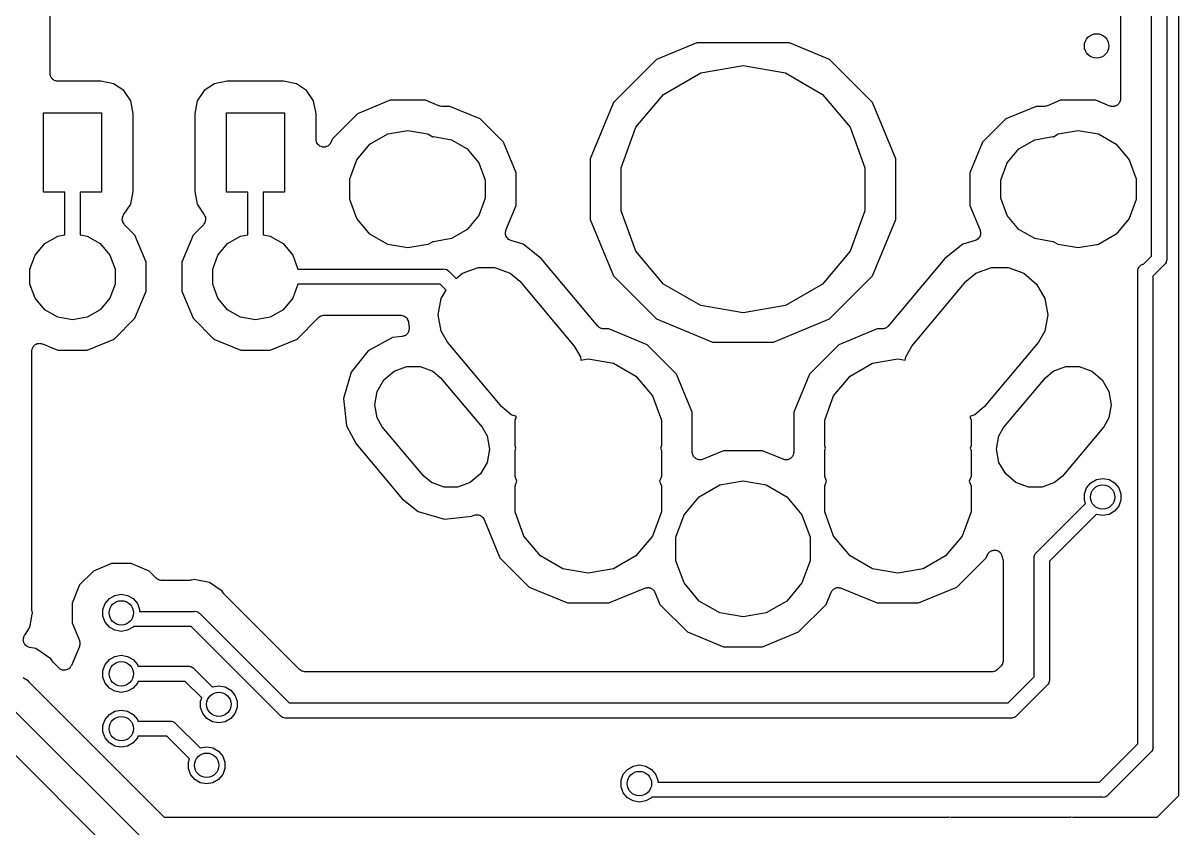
# Model space of a CAD drawing. Extents: x 61 to 194, y -153 to -61.
# Drawn here: x 153.19 to 172.15, y -104.23 to -91.03 of the extents above; entities that cross this region are included whole.
import ezdxf

# ---------------------------------------------------------------- set-up
doc = ezdxf.new("R2010")
doc.units = 0
doc.header["$MEASUREMENT"] = 0
doc.layers.add('BLACK', color=7, linetype='CONTINUOUS')

msp = doc.modelspace()

# ---------------------------------------------------------------- linework, layer by layer
at = {"layer": 'BLACK', "linetype": 'CONTINUOUS'}
for p, q in [((172.15, -100.956), (172.15, -86.55)), ((171.7, -94.8482), (171.7, -89.2768)), ((171.95, -89.2304), (171.95, -94.8945)), ((171.192, -90.3101), (171.192, -92.2684)), ((153.633, -91.8526), (153.633, -90.8974)), ((164.24, -91.35), (163.579, -91.6238)), ((165.76, -91.35), (164.24, -91.35)), ((166.421, -91.6238), (165.76, -91.35)), ((163.579, -91.6238), (162.874, -92.3293)), ((164.305, -91.8416), (165, -91.7191)), ((165, -91.7191), (165.695, -91.8416)), ((167.126, -92.3293), (166.421, -91.6238)), ((153.635, -91.8635), (153.633, -91.8526)), ((153.635, -91.8746), (153.635, -91.8635)), ((153.639, -91.8851), (153.635, -91.8746)), ((153.641, -91.896), (153.639, -91.8851)), ((153.646, -91.9056), (153.641, -91.896)), ((153.65, -91.9161), (153.646, -91.9056)), ((153.657, -91.9246), (153.65, -91.9161)), ((153.663, -91.9342), (153.657, -91.9246)), ((153.671, -91.9413), (153.663, -91.9342)), ((153.678, -91.9498), (153.671, -91.9413)), ((153.688, -91.9554), (153.678, -91.9498)), ((153.696, -91.9625), (153.688, -91.9554)), ((163.695, -92.1943), (164.305, -91.8416)), ((165.695, -91.8416), (166.305, -92.1943)), ((153.707, -91.9663), (153.696, -91.9625)), ((153.717, -91.9719), (153.707, -91.9663)), ((153.728, -91.9738), (153.717, -91.9719)), ((153.738, -91.9776), (153.728, -91.9738)), ((153.749, -91.9776), (153.738, -91.9776)), ((153.76, -91.9796), (153.749, -91.9776)), ((154.462, -91.9796), (153.76, -91.9796)), ((154.673, -92.0215), (154.462, -91.9796)), ((154.841, -92.1338), (154.673, -92.0215)), ((154.954, -92.3018), (154.841, -92.1338)), ((156.159, -92.1338), (156.046, -92.3018)), ((156.327, -92.0215), (156.159, -92.1338)), ((156.538, -91.9796), (156.327, -92.0215)), ((157.462, -91.9796), (156.538, -91.9796)), ((157.673, -92.0215), (157.462, -91.9796)), ((157.841, -92.1338), (157.673, -92.0215)), ((157.954, -92.3018), (157.841, -92.1338)), ((154.995, -92.5125), (154.954, -92.3018)), ((156.046, -92.3018), (156.005, -92.5125)), ((157.995, -92.5125), (157.954, -92.3018)), ((159.21, -92.292), (158.674, -92.514)), ((159.79, -92.292), (159.21, -92.292)), ((160.008, -92.3823), (159.79, -92.292)), ((162.874, -92.3293), (162.492, -93.2511)), ((163.241, -92.7346), (163.695, -92.1943)), ((166.305, -92.1943), (166.759, -92.7346)), ((167.508, -93.2511), (167.126, -92.3293)), ((170.21, -92.292), (169.992, -92.3823)), ((170.79, -92.292), (170.21, -92.292)), ((171.016, -92.3858), (170.79, -92.292)), ((171.172, -92.3367), (171.166, -92.3428)), ((171.177, -92.3239), (171.172, -92.3367)), ((171.184, -92.3119), (171.177, -92.3239)), ((171.186, -92.3036), (171.184, -92.3119)), ((171.189, -92.2959), (171.186, -92.3036)), ((171.19, -92.2821), (171.189, -92.2959)), ((171.192, -92.2684), (171.19, -92.2821)), ((153.525, -93.8), (153.525, -92.5)), ((153.525, -92.5), (154.475, -92.5)), ((154.475, -92.5), (154.475, -93.8)), ((154.995, -93.7875), (154.995, -92.5125)), ((156.005, -92.5125), (156.005, -93.7875)), ((156.525, -93.8), (156.525, -92.5)), ((156.525, -92.5), (157.475, -92.5)), ((157.475, -92.5), (157.475, -93.8)), ((157.995, -92.9339), (157.995, -92.5125)), ((158.674, -92.514), (158.264, -92.9241)), ((160.011, -92.3829), (160.008, -92.3823)), ((160.013, -92.3843), (160.011, -92.3829)), ((160.032, -92.3877), (160.013, -92.3843)), ((160.051, -92.3919), (160.032, -92.3877)), ((160.054, -92.3915), (160.051, -92.3919)), ((160.057, -92.392), (160.054, -92.3915)), ((160.19, -92.392), (160.057, -92.392)), ((160.689, -92.5987), (160.19, -92.392)), ((169.81, -92.392), (169.311, -92.5987)), ((169.943, -92.392), (169.81, -92.392)), ((169.946, -92.3915), (169.943, -92.392)), ((169.949, -92.3919), (169.946, -92.3915)), ((169.968, -92.3877), (169.949, -92.3919)), ((169.987, -92.3843), (169.968, -92.3877)), ((169.989, -92.3829), (169.987, -92.3843)), ((169.992, -92.3823), (169.989, -92.3829)), ((171.03, -92.3888), (171.016, -92.3858)), ((171.043, -92.3935), (171.03, -92.3888)), ((171.051, -92.3935), (171.043, -92.3935)), ((171.059, -92.3953), (171.051, -92.3935)), ((171.073, -92.3935), (171.059, -92.3953)), ((171.087, -92.3935), (171.073, -92.3935)), ((171.095, -92.3907), (171.087, -92.3935)), ((171.103, -92.3896), (171.095, -92.3907)), ((171.115, -92.3832), (171.103, -92.3896)), ((171.128, -92.3784), (171.115, -92.3832)), ((171.135, -92.3731), (171.128, -92.3784)), ((171.142, -92.3692), (171.135, -92.3731)), ((171.152, -92.359), (171.142, -92.3692)), ((171.162, -92.3501), (171.152, -92.359)), ((171.166, -92.3428), (171.162, -92.3501)), ((161.071, -92.9808), (160.689, -92.5987)), ((169.311, -92.5987), (168.929, -92.9808)), ((158.88, -93.011), (159.17, -92.8435)), ((159.17, -92.8435), (159.5, -92.7853)), ((159.5, -92.7853), (159.83, -92.8435)), ((159.83, -92.8435), (159.909, -92.8889)), ((159.909, -92.8889), (159.92, -92.8869)), ((159.92, -92.8869), (160.215, -92.9389)), ((163, -93.3973), (163.241, -92.7346)), ((166.759, -92.7346), (167, -93.3973)), ((169.785, -92.9389), (170.08, -92.8869)), ((170.08, -92.8869), (170.091, -92.8889)), ((170.091, -92.8889), (170.17, -92.8435)), ((170.17, -92.8435), (170.5, -92.7853)), ((170.5, -92.7853), (170.83, -92.8435)), ((170.83, -92.8435), (171.12, -93.011)), ((157.999, -92.953), (157.995, -92.9339)), ((158.001, -92.9721), (157.999, -92.953)), ((158.003, -92.9746), (158.001, -92.9721)), ((158.003, -92.9774), (158.003, -92.9746)), ((158.013, -92.9941), (158.003, -92.9774)), ((158.022, -93.0112), (158.013, -92.9941)), ((158.024, -93.0131), (158.022, -93.0112)), ((158.025, -93.0156), (158.024, -93.0131)), ((158.04, -93.028), (158.025, -93.0156)), ((158.054, -93.041), (158.04, -93.028)), ((158.057, -93.0421), (158.054, -93.041)), ((158.059, -93.0439), (158.057, -93.0421)), ((158.077, -93.0505), (158.059, -93.0439)), ((158.095, -93.0579), (158.077, -93.0505)), ((158.098, -93.058), (158.095, -93.0579)), ((158.1, -93.059), (158.098, -93.058)), ((158.12, -93.059), (158.1, -93.059)), ((158.139, -93.0598), (158.12, -93.059)), ((158.142, -93.059), (158.139, -93.0598)), ((158.144, -93.059), (158.142, -93.059)), ((158.163, -93.0524), (158.144, -93.059)), ((158.181, -93.0466), (158.163, -93.0524)), ((158.183, -93.0449), (158.181, -93.0466)), ((158.186, -93.0439), (158.183, -93.0449)), ((158.201, -93.0315), (158.186, -93.0439)), ((158.216, -93.0197), (158.201, -93.0315)), ((158.218, -93.0174), (158.216, -93.0197)), ((158.22, -93.0156), (158.218, -93.0174)), ((158.229, -92.9988), (158.22, -93.0156)), ((158.24, -92.9825), (158.229, -92.9988)), ((158.264, -92.9241), (158.24, -92.9825)), ((158.665, -93.2677), (158.88, -93.011)), ((160.215, -92.9389), (160.475, -93.0888)), ((160.475, -93.0888), (160.667, -93.3184)), ((161.278, -93.4799), (161.071, -92.9808)), ((168.929, -92.9808), (168.722, -93.4799)), ((169.333, -93.3184), (169.525, -93.0888)), ((169.525, -93.0888), (169.785, -92.9389)), ((171.12, -93.011), (171.335, -93.2677)), ((158.55, -93.5825), (158.665, -93.2677)), ((162.492, -93.2511), (162.492, -94.2489)), ((167.508, -94.2489), (167.508, -93.2511)), ((171.335, -93.2677), (171.45, -93.5825)), ((160.667, -93.3184), (160.77, -93.6001)), ((163, -94.1027), (163, -93.3973)), ((167, -93.3973), (167, -94.1027)), ((169.23, -93.6001), (169.333, -93.3184)), ((158.55, -93.9175), (158.55, -93.5825)), ((160.77, -93.6001), (160.77, -93.8999)), ((161.278, -94.0201), (161.278, -93.4799)), ((168.722, -93.4799), (168.722, -94.0201)), ((169.23, -93.8999), (169.23, -93.6001)), ((171.45, -93.5825), (171.45, -93.9175)), ((153.875, -93.8), (153.525, -93.8)), ((153.875, -94.4978), (153.875, -93.8)), ((154.475, -93.8), (154.125, -93.8)), ((154.125, -93.8), (154.125, -94.4978)), ((154.954, -93.9982), (154.995, -93.7875)), ((156.005, -93.7875), (156.046, -93.9982)), ((156.875, -93.8), (156.525, -93.8)), ((156.875, -94.4978), (156.875, -93.8)), ((157.475, -93.8), (157.125, -93.8)), ((157.125, -93.8), (157.125, -94.4978)), ((154.838, -94.1718), (154.954, -93.9982)), ((156.046, -93.9982), (156.162, -94.1718)), ((158.665, -94.2323), (158.55, -93.9175)), ((160.77, -93.8999), (160.667, -94.1816)), ((161.111, -94.4223), (161.278, -94.0201)), ((168.722, -94.0201), (168.889, -94.4223)), ((169.333, -94.1816), (169.23, -93.8999)), ((171.45, -93.9175), (171.335, -94.2323)), ((154.817, -94.2534), (154.818, -94.2328)), ((154.818, -94.2328), (154.82, -94.2121)), ((154.82, -94.2094), (154.829, -94.1907)), ((154.82, -94.2108), (154.82, -94.2094)), ((154.82, -94.2121), (154.82, -94.2108)), ((154.829, -94.1907), (154.838, -94.1718)), ((156.162, -94.1718), (156.171, -94.1907)), ((156.171, -94.1907), (156.18, -94.2094)), ((156.18, -94.2094), (156.18, -94.2108)), ((156.18, -94.2108), (156.18, -94.2121)), ((156.18, -94.2121), (156.182, -94.2328)), ((156.182, -94.2328), (156.183, -94.2534)), ((158.88, -94.489), (158.665, -94.2323)), ((160.667, -94.1816), (160.475, -94.4112)), ((163.241, -94.7654), (163, -94.1027)), ((167, -94.1027), (166.759, -94.7654)), ((169.525, -94.4112), (169.333, -94.1816)), ((171.335, -94.2323), (171.12, -94.489)), ((154.817, -94.2547), (154.817, -94.2534)), ((154.817, -94.2561), (154.817, -94.2547)), ((154.823, -94.276), (154.817, -94.2561)), ((154.828, -94.296), (154.823, -94.276)), ((154.829, -94.2971), (154.828, -94.296)), ((154.829, -94.2985), (154.829, -94.2971)), ((154.841, -94.3152), (154.829, -94.2985)), ((154.853, -94.3321), (154.841, -94.3152)), ((155.023, -94.5016), (154.853, -94.3321)), ((156.147, -94.3321), (155.977, -94.5016)), ((156.158, -94.3152), (156.147, -94.3321)), ((156.171, -94.2985), (156.158, -94.3152)), ((156.172, -94.296), (156.171, -94.2971)), ((156.171, -94.2971), (156.171, -94.2985)), ((156.177, -94.276), (156.172, -94.296)), ((156.183, -94.2561), (156.177, -94.276)), ((156.183, -94.2534), (156.183, -94.2547)), ((156.183, -94.2547), (156.183, -94.2561)), ((160.475, -94.4112), (160.215, -94.5611)), ((161.108, -94.4399), (161.111, -94.4223)), ((162.492, -94.2489), (162.874, -95.1707)), ((167.126, -95.1707), (167.508, -94.2489)), ((168.889, -94.4223), (168.892, -94.4399)), ((169.785, -94.5611), (169.525, -94.4112)), ((153.544, -94.6417), (153.757, -94.5185)), ((153.757, -94.5185), (153.875, -94.4978)), ((154.125, -94.4978), (154.243, -94.5185)), ((154.243, -94.5185), (154.456, -94.6417)), ((155.207, -94.945), (155.023, -94.5016)), ((155.977, -94.5016), (155.793, -94.945)), ((156.544, -94.6417), (156.757, -94.5185)), ((156.757, -94.5185), (156.875, -94.4978)), ((157.125, -94.4978), (157.243, -94.5185)), ((157.243, -94.5185), (157.456, -94.6417)), ((159.17, -94.6565), (158.88, -94.489)), ((159.909, -94.6111), (159.83, -94.6565)), ((159.92, -94.6131), (159.909, -94.6111)), ((160.215, -94.5611), (159.92, -94.6131)), ((161.102, -94.4571), (161.108, -94.4399)), ((161.103, -94.4613), (161.102, -94.4571)), ((161.102, -94.4654), (161.103, -94.4613)), ((161.104, -94.4832), (161.102, -94.4654)), ((161.105, -94.5011), (161.104, -94.4832)), ((161.107, -94.505), (161.105, -94.5011)), ((161.108, -94.5091), (161.107, -94.505)), ((161.116, -94.525), (161.108, -94.5091)), ((161.123, -94.5415), (161.116, -94.525)), ((161.126, -94.5445), (161.123, -94.5415)), ((161.128, -94.5482), (161.126, -94.5445)), ((161.141, -94.5604), (161.128, -94.5482)), ((161.154, -94.5734), (161.141, -94.5604)), ((161.157, -94.5752), (161.154, -94.5734)), ((161.16, -94.578), (161.157, -94.5752)), ((161.177, -94.5849), (161.16, -94.578)), ((161.193, -94.5929), (161.177, -94.5849)), ((161.392, -94.6509), (161.193, -94.5929)), ((168.807, -94.5929), (168.608, -94.6509)), ((168.823, -94.5849), (168.807, -94.5929)), ((168.84, -94.578), (168.823, -94.5849)), ((168.843, -94.5752), (168.84, -94.578)), ((168.846, -94.5734), (168.843, -94.5752)), ((168.859, -94.5604), (168.846, -94.5734)), ((168.872, -94.5482), (168.859, -94.5604)), ((168.874, -94.5445), (168.872, -94.5482)), ((168.877, -94.5415), (168.874, -94.5445)), ((168.884, -94.525), (168.877, -94.5415)), ((168.892, -94.5091), (168.884, -94.525)), ((168.892, -94.4399), (168.898, -94.4571)), ((168.893, -94.505), (168.892, -94.5091)), ((168.895, -94.5011), (168.893, -94.505)), ((168.896, -94.4832), (168.895, -94.5011)), ((168.898, -94.4654), (168.896, -94.4832)), ((168.898, -94.4571), (168.897, -94.4613)), ((168.897, -94.4613), (168.898, -94.4654)), ((170.08, -94.6131), (169.785, -94.5611)), ((170.091, -94.6111), (170.08, -94.6131)), ((170.17, -94.6565), (170.091, -94.6111)), ((171.12, -94.489), (170.83, -94.6565)), ((153.386, -94.8304), (153.544, -94.6417)), ((154.456, -94.6417), (154.614, -94.8304)), ((156.386, -94.8304), (156.544, -94.6417)), ((157.456, -94.6417), (157.614, -94.8304)), ((159.5, -94.7147), (159.17, -94.6565)), ((159.83, -94.6565), (159.5, -94.7147)), ((161.69, -94.8897), (161.392, -94.6509)), ((163.695, -95.3057), (163.241, -94.7654)), ((166.759, -94.7654), (166.305, -95.3057)), ((168.608, -94.6509), (168.31, -94.8897)), ((170.5, -94.7147), (170.17, -94.6565)), ((170.83, -94.6565), (170.5, -94.7147)), ((153.302, -95.0618), (153.386, -94.8304)), ((154.614, -94.8304), (154.698, -95.0618)), ((155.207, -95.425), (155.207, -94.945)), ((155.793, -94.945), (155.793, -95.425)), ((156.302, -95.0618), (156.386, -94.8304)), ((157.614, -94.8304), (157.698, -95.06)), ((162.619, -95.9966), (161.69, -94.8897)), ((168.31, -94.8897), (167.381, -95.9966)), ((171.528, -94.9972), (171.537, -94.9901)), ((171.537, -94.9901), (171.547, -94.9863)), ((171.547, -94.9863), (171.557, -94.9807)), ((171.557, -94.9807), (171.568, -94.9788)), ((171.568, -94.9788), (171.571, -94.9777)), ((171.571, -94.9777), (171.7, -94.8482)), ((171.922, -94.9816), (171.91, -94.9922)), ((171.931, -94.9672), (171.922, -94.9816)), ((171.94, -94.9536), (171.931, -94.9672)), ((171.941, -94.9483), (171.94, -94.9536)), ((171.944, -94.9434), (171.941, -94.9483)), ((171.947, -94.9271), (171.944, -94.9434)), ((171.951, -94.9111), (171.947, -94.9271)), ((171.95, -94.8945), (171.951, -94.9111)), ((153.302, -95.3082), (153.302, -95.0618)), ((154.698, -95.0618), (154.698, -95.3082)), ((156.302, -95.3082), (156.302, -95.0618)), ((157.698, -95.06), (160.08, -95.06)), ((160.08, -95.06), (160.096, -95.0586)), ((160.096, -95.0586), (160.112, -95.0628)), ((160.112, -95.0628), (160.128, -95.0657)), ((160.128, -95.0657), (160.133, -95.0685)), ((160.133, -95.0685), (160.139, -95.07)), ((160.139, -95.07), (160.152, -95.0795)), ((160.152, -95.0795), (160.167, -95.0878)), ((160.167, -95.0878), (160.177, -95.1005)), ((160.177, -95.1005), (160.292, -95.2156)), ((160.292, -95.2156), (160.395, -95.1297)), ((160.395, -95.1297), (160.652, -95.0362)), ((160.652, -95.0362), (160.925, -95.0362)), ((160.925, -95.0362), (161.182, -95.1297)), ((161.182, -95.1297), (161.338, -95.2611)), ((162.874, -95.1707), (163.579, -95.8762)), ((166.421, -95.8762), (167.126, -95.1707)), ((168.662, -95.2611), (168.818, -95.1297)), ((168.818, -95.1297), (169.075, -95.0362)), ((169.075, -95.0362), (169.348, -95.0362)), ((169.348, -95.0362), (169.605, -95.1297)), ((169.605, -95.1297), (169.815, -95.3054)), ((171.475, -95.078), (171.479, -95.0675)), ((171.475, -95.122), (171.475, -95.078)), ((171.475, -102.848), (171.475, -95.122)), ((171.475, -95.122), (171.475, -95.122)), ((171.479, -95.0675), (171.481, -95.0566)), ((171.481, -95.0566), (171.486, -95.047)), ((171.486, -95.047), (171.49, -95.0365)), ((171.49, -95.0365), (171.497, -95.028)), ((171.497, -95.028), (171.503, -95.0184)), ((171.503, -95.0184), (171.511, -95.0113)), ((171.511, -95.0113), (171.518, -95.0028)), ((171.518, -95.0028), (171.528, -94.9972)), ((171.91, -94.9922), (171.725, -95.1768)), ((171.725, -95.1768), (171.725, -102.895)), ((153.386, -95.5396), (153.302, -95.3082)), ((154.698, -95.3082), (154.614, -95.5396)), ((156.386, -95.5396), (156.302, -95.3082)), ((157.698, -95.31), (157.614, -95.5396)), ((160.033, -95.31), (157.698, -95.31)), ((160.128, -95.4048), (160.033, -95.31)), ((161.338, -95.2611), (162.229, -96.3226)), ((164.305, -95.6584), (163.695, -95.3057)), ((166.305, -95.3057), (165.695, -95.6584)), ((167.771, -96.3226), (168.662, -95.2611)), ((169.815, -95.3054), (169.951, -95.5421)), ((153.544, -95.7283), (153.386, -95.5396)), ((154.614, -95.5396), (154.456, -95.7283)), ((155.023, -95.8684), (155.207, -95.425)), ((155.793, -95.425), (155.977, -95.8684)), ((156.544, -95.7283), (156.386, -95.5396)), ((157.614, -95.5396), (157.456, -95.7283)), ((160.001, -95.8112), (160.049, -95.5421)), ((160.049, -95.5421), (160.128, -95.4048)), ((169.951, -95.5421), (169.999, -95.8112)), ((153.757, -95.8515), (153.544, -95.7283)), ((154.456, -95.7283), (154.243, -95.8515)), ((156.757, -95.8515), (156.544, -95.7283)), ((157.456, -95.7283), (157.243, -95.8515)), ((165, -95.7809), (164.305, -95.6584)), ((165.695, -95.6584), (165, -95.7809)), ((154, -95.8943), (153.757, -95.8515)), ((154.243, -95.8515), (154, -95.8943)), ((154.683, -96.2078), (155.023, -95.8684)), ((155.977, -95.8684), (156.317, -96.2078)), ((157, -95.8943), (156.757, -95.8515)), ((157.243, -95.8515), (157, -95.8943)), ((157.683, -96.2078), (158.036, -95.8552)), ((158.036, -95.8552), (158.041, -95.852)), ((158.041, -95.852), (158.044, -95.8477)), ((158.044, -95.8477), (158.059, -95.8394)), ((158.059, -95.8394), (158.072, -95.8299)), ((158.072, -95.8299), (158.078, -95.8285)), ((158.078, -95.8285), (158.082, -95.8257)), ((158.082, -95.8257), (158.099, -95.8228)), ((158.099, -95.8228), (158.115, -95.8185)), ((158.115, -95.8185), (158.12, -95.819)), ((158.12, -95.819), (158.126, -95.818)), ((158.126, -95.818), (159.384, -95.818)), ((159.384, -95.818), (159.389, -95.8187)), ((159.389, -95.8187), (159.393, -95.8183)), ((159.393, -95.8183), (159.41, -95.8225)), ((159.41, -95.8225), (159.428, -95.8257)), ((159.428, -95.8257), (159.432, -95.8278)), ((159.432, -95.8278), (159.436, -95.8288)), ((159.436, -95.8288), (159.451, -95.8387)), ((159.451, -95.8387), (159.466, -95.8477)), ((159.466, -95.8477), (159.469, -95.8509)), ((159.469, -95.8509), (159.472, -95.8533)), ((159.472, -95.8533), (159.483, -95.8677)), ((159.483, -95.8677), (159.494, -95.8815)), ((159.494, -95.8815), (159.496, -95.8854)), ((159.496, -95.8854), (159.498, -95.8888)), ((159.498, -95.8888), (159.503, -95.9061)), ((159.503, -95.9061), (159.51, -95.9229)), ((159.51, -95.9229), (159.51, -95.9271)), ((159.51, -95.9271), (159.511, -95.9312)), ((159.511, -95.9312), (159.521, -96.0266)), ((160.049, -96.0804), (160.001, -95.8112)), ((163.579, -95.8762), (164.501, -96.258)), ((165.499, -96.258), (166.421, -95.8762)), ((169.999, -95.8112), (169.951, -96.0804)), ((159.487, -96.1283), (159.478, -96.1349)), ((159.493, -96.1191), (159.487, -96.1283)), ((159.501, -96.111), (159.493, -96.1191)), ((159.505, -96.1009), (159.501, -96.111)), ((159.511, -96.0916), (159.505, -96.1009)), ((159.514, -96.0808), (159.511, -96.0916)), ((159.518, -96.0707), (159.514, -96.0808)), ((159.519, -96.0596), (159.518, -96.0707)), ((159.522, -96.0488), (159.519, -96.0596)), ((159.521, -96.0266), (159.52, -96.0377)), ((159.52, -96.0377), (159.522, -96.0488)), ((160.151, -96.2574), (160.049, -96.0804)), ((162.627, -96.0038), (162.619, -95.9966)), ((162.634, -96.0123), (162.627, -96.0038)), ((162.644, -96.0178), (162.634, -96.0123)), ((162.652, -96.025), (162.644, -96.0178)), ((162.663, -96.0288), (162.652, -96.025)), ((162.673, -96.0343), (162.663, -96.0288)), ((162.683, -96.0363), (162.673, -96.0343)), ((162.694, -96.0401), (162.683, -96.0363)), ((162.705, -96.0401), (162.694, -96.0401)), ((162.716, -96.042), (162.705, -96.0401)), ((162.8, -96.042), (162.716, -96.042)), ((163.428, -96.302), (162.8, -96.042)), ((167.2, -96.042), (166.572, -96.302)), ((167.284, -96.042), (167.2, -96.042)), ((167.295, -96.0401), (167.284, -96.042)), ((167.306, -96.0401), (167.295, -96.0401)), ((167.317, -96.0363), (167.306, -96.0401)), ((167.327, -96.0343), (167.317, -96.0363)), ((167.337, -96.0288), (167.327, -96.0343)), ((167.348, -96.025), (167.337, -96.0288)), ((167.356, -96.0178), (167.348, -96.025)), ((167.366, -96.0123), (167.356, -96.0178)), ((167.373, -96.0038), (167.366, -96.0123)), ((167.381, -95.9966), (167.373, -96.0038)), ((169.951, -96.0804), (169.849, -96.2574)), ((153.363, -96.3231), (153.373, -96.3142)), ((153.373, -96.3142), (153.383, -96.3039)), ((153.383, -96.3039), (153.39, -96.3001)), ((153.39, -96.3001), (153.397, -96.2947)), ((153.397, -96.2947), (153.41, -96.29)), ((153.41, -96.29), (153.422, -96.2836)), ((153.422, -96.2836), (153.43, -96.2825)), ((153.43, -96.2825), (153.438, -96.2796)), ((153.438, -96.2796), (153.452, -96.2796)), ((153.452, -96.2796), (153.466, -96.2778)), ((153.466, -96.2778), (153.474, -96.2796)), ((153.474, -96.2796), (153.482, -96.2796)), ((153.482, -96.2796), (153.495, -96.2844)), ((153.495, -96.2844), (153.509, -96.2874)), ((153.509, -96.2874), (153.76, -96.3915)), ((154.24, -96.3915), (154.683, -96.2078)), ((156.317, -96.2078), (156.76, -96.3915)), ((157.24, -96.3915), (157.683, -96.2078)), ((159.247, -96.1844), (158.852, -96.4012)), ((159.409, -96.1667), (159.247, -96.1844)), ((159.419, -96.1636), (159.409, -96.1667)), ((159.43, -96.1624), (159.419, -96.1636)), ((159.44, -96.1575), (159.43, -96.1624)), ((159.451, -96.1544), (159.44, -96.1575)), ((159.46, -96.1478), (159.451, -96.1544)), ((159.47, -96.1429), (159.46, -96.1478)), ((159.478, -96.1349), (159.47, -96.1429)), ((161.042, -97.3189), (160.151, -96.2574)), ((163.908, -96.7825), (163.428, -96.302)), ((164.501, -96.258), (165.499, -96.258)), ((166.572, -96.302), (166.092, -96.7825)), ((169.849, -96.2574), (168.958, -97.3189)), ((153.333, -96.4047), (153.335, -96.391)), ((153.333, -100.625), (153.333, -96.4047)), ((153.335, -96.391), (153.336, -96.3772)), ((153.336, -96.3772), (153.339, -96.3695)), ((153.339, -96.3695), (153.341, -96.3613)), ((153.341, -96.3613), (153.348, -96.3493)), ((153.348, -96.3493), (153.353, -96.3365)), ((153.353, -96.3365), (153.359, -96.3303)), ((153.359, -96.3303), (153.363, -96.3231)), ((153.76, -96.3915), (154.24, -96.3915)), ((156.76, -96.3915), (157.24, -96.3915)), ((158.852, -96.4012), (158.57, -96.7527)), ((162.229, -96.3226), (162.331, -96.4996)), ((162.331, -96.4996), (162.341, -96.5525)), ((167.659, -96.5525), (167.669, -96.4996)), ((167.669, -96.4996), (167.771, -96.3226)), ((159.277, -96.7365), (159.484, -96.6611)), ((159.484, -96.6611), (159.705, -96.6611)), ((159.705, -96.6611), (159.912, -96.7365)), ((162.341, -96.5525), (162.46, -96.5315)), ((162.46, -96.5315), (162.877, -96.605)), ((162.877, -96.605), (163.243, -96.8166)), ((166.757, -96.8166), (167.123, -96.605)), ((167.123, -96.605), (167.54, -96.5315)), ((167.54, -96.5315), (167.659, -96.5525)), ((170.088, -96.7365), (170.295, -96.6611)), ((170.295, -96.6611), (170.516, -96.6611)), ((170.516, -96.6611), (170.723, -96.7365)), ((158.57, -96.7527), (158.444, -97.1854)), ((158.998, -97.0691), (159.109, -96.8782)), ((159.109, -96.8782), (159.277, -96.7365)), ((159.912, -96.7365), (160.038, -96.8425)), ((160.038, -96.8425), (160.719, -97.654)), ((163.243, -96.8166), (163.515, -97.1407)), ((164.168, -97.4103), (163.908, -96.7825)), ((166.092, -96.7825), (165.832, -97.4103)), ((166.485, -97.1407), (166.757, -96.8166)), ((169.281, -97.654), (169.962, -96.8425)), ((169.962, -96.8425), (170.088, -96.7365)), ((170.723, -96.7365), (170.891, -96.8782)), ((170.891, -96.8782), (171.002, -97.0691)), ((158.96, -97.2861), (158.998, -97.0691)), ((171.002, -97.0691), (171.04, -97.2861)), ((158.444, -97.1854), (158.493, -97.6335)), ((163.515, -97.1407), (163.66, -97.5384)), ((166.34, -97.5384), (166.485, -97.1407)), ((158.998, -97.5032), (158.96, -97.2861)), ((161.198, -97.4503), (161.042, -97.3189)), ((161.281, -97.4804), (161.198, -97.4503)), ((164.168, -98.0641), (164.168, -97.4103)), ((165.832, -97.4103), (165.832, -98.0641)), ((168.802, -97.4503), (168.719, -97.4804)), ((168.958, -97.3189), (168.802, -97.4503)), ((171.04, -97.2861), (171.002, -97.5032)), ((158.493, -97.6335), (158.655, -97.9289)), ((159.081, -97.646), (158.998, -97.5032)), ((159.762, -98.4575), (159.081, -97.646)), ((161.26, -97.5384), (161.281, -97.4804)), ((161.26, -97.9616), (161.26, -97.5384)), ((163.66, -97.5384), (163.66, -97.9616)), ((166.34, -97.9616), (166.34, -97.5384)), ((168.719, -97.4804), (168.74, -97.5384)), ((168.74, -97.5384), (168.74, -97.9616)), ((170.919, -97.646), (170.238, -98.4575)), ((171.002, -97.5032), (170.919, -97.646)), ((160.719, -97.654), (160.802, -97.7968)), ((160.802, -97.7968), (160.84, -98.0139)), ((169.16, -98.0139), (169.198, -97.7968)), ((169.198, -97.7968), (169.281, -97.654)), ((158.655, -97.9289), (159.409, -98.8276)), ((160.84, -98.0139), (160.802, -98.2309)), ((161.274, -98), (161.26, -97.9616)), ((161.26, -98.0384), (161.274, -98)), ((163.66, -97.9616), (163.646, -98)), ((163.646, -98), (163.66, -98.0384)), ((166.354, -98), (166.34, -97.9616)), ((166.34, -98.0384), (166.354, -98)), ((168.74, -97.9616), (168.726, -98)), ((168.726, -98), (168.74, -98.0384)), ((169.198, -98.2309), (169.16, -98.0139)), ((161.26, -98.4616), (161.26, -98.0384)), ((163.66, -98.0384), (163.66, -98.4616)), ((164.17, -98.0777), (164.168, -98.0641)), ((164.171, -98.0916), (164.17, -98.0777)), ((164.174, -98.0993), (164.171, -98.0916)), ((164.176, -98.1075), (164.174, -98.0993)), ((164.183, -98.1195), (164.176, -98.1075)), ((164.188, -98.1323), (164.183, -98.1195)), ((164.194, -98.1385), (164.188, -98.1323)), ((164.198, -98.1457), (164.194, -98.1385)), ((164.208, -98.1546), (164.198, -98.1457)), ((164.218, -98.1648), (164.208, -98.1546)), ((164.225, -98.1687), (164.218, -98.1648)), ((164.231, -98.1741), (164.225, -98.1687)), ((164.245, -98.1788), (164.231, -98.1741)), ((164.257, -98.1852), (164.245, -98.1788)), ((164.265, -98.1863), (164.257, -98.1852)), ((164.273, -98.1891), (164.265, -98.1863)), ((164.287, -98.1891), (164.273, -98.1891)), ((164.301, -98.1909), (164.287, -98.1891)), ((164.309, -98.1891), (164.301, -98.1909)), ((164.317, -98.1891), (164.309, -98.1891)), ((164.33, -98.1844), (164.317, -98.1891)), ((164.344, -98.1814), (164.33, -98.1844)), ((164.68, -98.042), (164.344, -98.1814)), ((165.32, -98.042), (164.68, -98.042)), ((165.656, -98.1814), (165.32, -98.042)), ((165.67, -98.1844), (165.656, -98.1814)), ((165.683, -98.1891), (165.67, -98.1844)), ((165.691, -98.1891), (165.683, -98.1891)), ((165.699, -98.1909), (165.691, -98.1891)), ((165.713, -98.1891), (165.699, -98.1909)), ((165.727, -98.1891), (165.713, -98.1891)), ((165.735, -98.1863), (165.727, -98.1891)), ((165.743, -98.1852), (165.735, -98.1863)), ((165.755, -98.1788), (165.743, -98.1852)), ((165.768, -98.1741), (165.755, -98.1788)), ((165.775, -98.1687), (165.768, -98.1741)), ((165.782, -98.1648), (165.775, -98.1687)), ((165.792, -98.1546), (165.782, -98.1648)), ((165.802, -98.1457), (165.792, -98.1546)), ((165.806, -98.1385), (165.802, -98.1457)), ((165.812, -98.1323), (165.806, -98.1385)), ((165.817, -98.1195), (165.812, -98.1323)), ((165.824, -98.1075), (165.817, -98.1195)), ((165.826, -98.0993), (165.824, -98.1075)), ((165.829, -98.0916), (165.826, -98.0993)), ((165.83, -98.0777), (165.829, -98.0916)), ((165.832, -98.0641), (165.83, -98.0777)), ((166.34, -98.4616), (166.34, -98.0384)), ((168.74, -98.0384), (168.74, -98.4616)), ((160.802, -98.2309), (160.691, -98.4218)), ((169.309, -98.4218), (169.198, -98.2309)), ((159.888, -98.5635), (159.762, -98.4575)), ((160.095, -98.6389), (159.888, -98.5635)), ((160.523, -98.5635), (160.316, -98.6389)), ((160.691, -98.4218), (160.523, -98.5635)), ((161.289, -98.54), (161.26, -98.4616)), ((161.26, -98.6184), (161.289, -98.54)), ((163.66, -98.4616), (163.631, -98.54)), ((163.631, -98.54), (163.66, -98.6184)), ((164.618, -98.6004), (165, -98.533)), ((165, -98.533), (165.382, -98.6004)), ((166.369, -98.54), (166.34, -98.4616)), ((166.34, -98.6184), (166.369, -98.54)), ((168.74, -98.4616), (168.711, -98.54)), ((168.711, -98.54), (168.74, -98.6184)), ((169.477, -98.5635), (169.309, -98.4218)), ((169.684, -98.6389), (169.477, -98.5635)), ((170.112, -98.5635), (169.905, -98.6389)), ((170.238, -98.4575), (170.112, -98.5635)), ((170.636, -98.6477), (170.704, -98.5666)), ((170.704, -98.5666), (170.796, -98.5137)), ((170.796, -98.5137), (170.9, -98.4954)), ((170.9, -98.4954), (171.004, -98.5137)), ((171.004, -98.5137), (171.096, -98.5666)), ((171.096, -98.5666), (171.164, -98.6477)), ((160.316, -98.6389), (160.095, -98.6389)), ((161.26, -99.0416), (161.26, -98.6184)), ((163.66, -98.6184), (163.66, -99.0416)), ((164.282, -98.7944), (164.618, -98.6004)), ((165.382, -98.6004), (165.718, -98.7944)), ((166.34, -99.0416), (166.34, -98.6184)), ((168.74, -98.6184), (168.74, -99.0416)), ((169.905, -98.6389), (169.684, -98.6389)), ((170.6, -98.7471), (170.636, -98.6477)), ((170.6, -98.8529), (170.6, -98.7471)), ((171.164, -98.6477), (171.2, -98.7471)), ((171.2, -98.7471), (171.2, -98.8529)), ((159.409, -98.8276), (159.672, -99.0385)), ((164.033, -99.0915), (164.282, -98.7944)), ((165.718, -98.7944), (165.967, -99.0915)), ((169.815, -99.7077), (170.619, -98.9045)), ((170.619, -98.9045), (170.6, -98.8529)), ((171.164, -98.9523), (171.096, -99.0334)), ((171.2, -98.8529), (171.164, -98.9523)), ((159.672, -99.0385), (160.105, -99.1647)), ((160.105, -99.1647), (160.553, -99.1156)), ((160.553, -99.1156), (160.573, -99.1047)), ((160.573, -99.1047), (160.59, -99.0989)), ((160.59, -99.0989), (160.606, -99.092)), ((160.606, -99.092), (160.61, -99.0918)), ((160.61, -99.0918), (160.614, -99.0905)), ((160.614, -99.0905), (160.632, -99.0909)), ((160.632, -99.0909), (160.65, -99.0901)), ((160.65, -99.0901), (160.654, -99.0914)), ((160.654, -99.0914), (160.658, -99.0915)), ((160.658, -99.0915), (160.675, -99.098)), ((160.675, -99.098), (160.692, -99.1034)), ((160.692, -99.1034), (160.696, -99.1059)), ((160.696, -99.1059), (160.7, -99.1074)), ((160.7, -99.1074), (160.713, -99.1193)), ((160.713, -99.1193), (160.727, -99.1302)), ((160.727, -99.1302), (160.73, -99.1338)), ((160.73, -99.1338), (160.733, -99.1365)), ((160.733, -99.1365), (160.741, -99.1523)), ((160.741, -99.1523), (160.751, -99.1674)), ((161.405, -99.4393), (161.26, -99.0416)), ((163.66, -99.0416), (163.515, -99.4393)), ((163.9, -99.456), (164.033, -99.0915)), ((165.967, -99.0915), (166.1, -99.456)), ((166.485, -99.4393), (166.34, -99.0416)), ((168.74, -99.0416), (168.595, -99.4393)), ((170.792, -99.0843), (170.025, -99.8518)), ((170.796, -99.0863), (170.792, -99.0843)), ((170.9, -99.1046), (170.796, -99.0863)), ((171.004, -99.0863), (170.9, -99.1046)), ((171.096, -99.0334), (171.004, -99.0863)), ((160.751, -99.1674), (161.012, -99.7975)), ((161.677, -99.7634), (161.405, -99.4393)), ((163.515, -99.4393), (163.243, -99.7634)), ((163.9, -99.844), (163.9, -99.456)), ((166.1, -99.456), (166.1, -99.844)), ((166.757, -99.7634), (166.485, -99.4393)), ((168.595, -99.4393), (168.323, -99.7634)), ((169.014, -99.7382), (169.017, -99.7308)), ((169.017, -99.7308), (169.025, -99.7214)), ((169.025, -99.7214), (169.032, -99.7109)), ((169.032, -99.7109), (169.04, -99.705)), ((169.04, -99.705), (169.046, -99.6977)), ((169.046, -99.6977), (169.057, -99.6917)), ((169.057, -99.6917), (169.067, -99.6841)), ((169.067, -99.6841), (169.076, -99.6811)), ((169.076, -99.6811), (169.085, -99.6765)), ((169.085, -99.6765), (169.097, -99.6745)), ((169.097, -99.6745), (169.109, -99.6708)), ((169.109, -99.6708), (169.119, -99.6712)), ((169.119, -99.6712), (169.129, -99.6697)), ((169.129, -99.6697), (169.141, -99.6722)), ((169.141, -99.6722), (169.153, -99.6727)), ((169.153, -99.6727), (169.162, -99.6764)), ((169.162, -99.6764), (169.172, -99.6783)), ((169.172, -99.6783), (169.182, -99.6848)), ((169.182, -99.6848), (169.194, -99.6896)), ((169.194, -99.6896), (169.201, -99.6962)), ((169.201, -99.6962), (169.209, -99.7012)), ((169.209, -99.7012), (169.217, -99.711)), ((169.217, -99.711), (169.227, -99.7194)), ((169.227, -99.7194), (169.231, -99.728)), ((169.231, -99.728), (169.237, -99.7356)), ((169.794, -99.7328), (169.803, -99.7184)), ((169.803, -99.7184), (169.815, -99.7077)), ((154.639, -99.892), (154.342, -100.015)), ((154.961, -99.892), (154.639, -99.892)), ((155.258, -100.015), (154.961, -99.892)), ((161.012, -99.7975), (161.492, -100.278)), ((162.043, -99.975), (161.677, -99.7634)), ((163.243, -99.7634), (162.877, -99.975)), ((164.033, -100.208), (163.9, -99.844)), ((166.1, -99.844), (165.967, -100.208)), ((167.123, -99.975), (166.757, -99.7634)), ((168.323, -99.7634), (167.957, -99.975)), ((168.508, -100.278), (168.988, -99.7975)), ((168.988, -99.7975), (169.008, -99.7481)), ((169.008, -99.7481), (169.013, -99.7407)), ((169.013, -99.7407), (169.014, -99.7389)), ((169.014, -99.7389), (169.014, -99.7382)), ((169.237, -99.7356), (169.241, -99.7474)), ((169.241, -99.7474), (169.247, -99.7585)), ((169.247, -99.7585), (169.248, -99.7682)), ((169.248, -99.7682), (169.251, -99.7774)), ((169.251, -99.7774), (169.251, -99.7828)), ((169.251, -99.7828), (169.265, -99.8501)), ((169.265, -99.8501), (169.265, -99.8626)), ((169.265, -99.8626), (169.267, -99.8748)), ((169.267, -99.8748), (169.267, -101.485)), ((169.774, -99.7889), (169.778, -99.7729)), ((169.775, -99.8054), (169.774, -99.7889)), ((169.775, -101.748), (169.775, -99.8054)), ((169.778, -99.7729), (169.781, -99.7566)), ((169.781, -99.7566), (169.784, -99.7518)), ((169.784, -99.7518), (169.785, -99.7464)), ((169.785, -99.7464), (169.794, -99.7328)), ((170.025, -99.8518), (170.025, -101.795)), ((154.342, -100.015), (154.115, -100.242)), ((155.372, -100.13), (155.258, -100.015)), ((162.46, -100.049), (162.043, -99.975)), ((162.877, -99.975), (162.46, -100.049)), ((167.54, -100.049), (167.123, -99.975)), ((167.957, -99.975), (167.54, -100.049)), ((154.115, -100.242), (153.992, -100.539)), ((155.377, -100.133), (155.372, -100.13)), ((155.381, -100.137), (155.377, -100.133)), ((155.395, -100.146), (155.381, -100.137)), ((155.409, -100.155), (155.395, -100.146)), ((155.414, -100.157), (155.409, -100.155)), ((155.419, -100.159), (155.414, -100.157)), ((155.435, -100.162), (155.419, -100.159)), ((155.451, -100.167), (155.435, -100.162)), ((155.457, -100.166), (155.451, -100.167)), ((155.462, -100.167), (155.457, -100.166)), ((155.925, -100.167), (155.462, -100.167)), ((155.937, -100.165), (155.925, -100.167)), ((155.95, -100.165), (155.937, -100.165)), ((156, -100.155), (155.95, -100.165)), ((156.05, -100.165), (156, -100.155)), ((156.247, -100.204), (156.05, -100.165)), ((156.05, -100.165), (156.05, -100.165)), ((156.456, -100.344), (156.247, -100.204)), ((161.492, -100.278), (162.12, -100.538)), ((162.8, -100.538), (163.389, -100.294)), ((163.389, -100.294), (163.4, -100.292)), ((163.4, -100.292), (163.41, -100.287)), ((163.41, -100.287), (163.421, -100.287)), ((163.421, -100.287), (163.432, -100.284)), ((163.432, -100.284), (163.443, -100.286)), ((163.443, -100.286), (163.454, -100.285)), ((163.454, -100.285), (163.465, -100.289)), ((163.465, -100.289), (163.476, -100.29)), ((163.476, -100.29), (163.485, -100.295)), ((163.485, -100.295), (163.496, -100.299)), ((163.496, -100.299), (163.505, -100.305)), ((164.282, -100.506), (164.033, -100.208)), ((165.967, -100.208), (165.718, -100.506)), ((166.495, -100.305), (166.504, -100.299)), ((166.504, -100.299), (166.515, -100.295)), ((166.515, -100.295), (166.524, -100.29)), ((166.524, -100.29), (166.535, -100.289)), ((166.535, -100.289), (166.546, -100.285)), ((166.546, -100.285), (166.557, -100.286)), ((166.557, -100.286), (166.568, -100.284)), ((166.568, -100.284), (166.579, -100.287)), ((166.579, -100.287), (166.59, -100.287)), ((166.59, -100.287), (166.6, -100.292)), ((166.6, -100.292), (166.611, -100.294)), ((166.611, -100.294), (167.2, -100.538)), ((167.88, -100.538), (168.508, -100.278)), ((154.536, -100.548), (154.604, -100.467)), ((154.604, -100.467), (154.696, -100.414)), ((154.696, -100.414), (154.8, -100.395)), ((154.8, -100.395), (154.904, -100.414)), ((154.904, -100.414), (154.996, -100.467)), ((154.996, -100.467), (155.064, -100.548)), ((156.485, -100.386), (156.456, -100.344)), ((156.493, -100.395), (156.485, -100.386)), ((156.501, -100.405), (156.493, -100.395)), ((157.725, -101.63), (156.501, -100.405)), ((163.505, -100.305), (163.515, -100.311)), ((163.515, -100.311), (163.522, -100.319)), ((163.522, -100.319), (163.531, -100.326)), ((163.531, -100.326), (163.537, -100.335)), ((163.537, -100.335), (163.545, -100.343)), ((163.545, -100.343), (163.549, -100.353)), ((163.549, -100.353), (163.555, -100.363)), ((163.555, -100.363), (163.637, -100.561)), ((166.363, -100.561), (166.445, -100.363)), ((166.445, -100.363), (166.451, -100.353)), ((166.451, -100.353), (166.455, -100.343)), ((166.455, -100.343), (166.463, -100.335)), ((166.463, -100.335), (166.469, -100.326)), ((166.469, -100.326), (166.478, -100.319)), ((166.478, -100.319), (166.485, -100.311)), ((166.485, -100.311), (166.495, -100.305)), ((153.335, -100.637), (153.333, -100.625)), ((153.335, -100.65), (153.335, -100.637)), ((153.345, -100.7), (153.335, -100.65)), ((153.992, -100.539), (153.992, -100.861)), ((154.5, -100.647), (154.536, -100.548)), ((154.5, -100.753), (154.5, -100.647)), ((155.064, -100.548), (155.1, -100.647)), ((155.1, -100.647), (155.1, -100.675)), ((155.1, -100.675), (155.995, -100.675)), ((155.995, -100.675), (156.011, -100.674)), ((156.011, -100.674), (156.027, -100.678)), ((156.027, -100.678), (156.043, -100.681)), ((162.12, -100.538), (162.8, -100.538)), ((163.637, -100.561), (164.089, -101.013)), ((164.618, -100.7), (164.282, -100.506)), ((165.718, -100.506), (165.382, -100.7)), ((165.911, -101.013), (166.363, -100.561)), ((167.2, -100.538), (167.88, -100.538)), ((153.309, -100.883), (153.335, -100.75)), ((153.335, -100.75), (153.345, -100.7)), ((153.335, -100.75), (153.335, -100.75)), ((153.992, -100.861), (154.112, -101.151)), ((154.536, -100.852), (154.5, -100.753)), ((154.604, -100.933), (154.536, -100.852)), ((156.043, -100.681), (156.048, -100.684)), ((156.048, -100.684), (156.054, -100.685)), ((156.054, -100.685), (156.067, -100.694)), ((156.067, -100.694), (156.082, -100.703)), ((156.082, -100.703), (156.092, -100.715)), ((156.092, -100.715), (157.552, -102.175)), ((165, -100.767), (164.618, -100.7)), ((165.382, -100.7), (165, -100.767)), ((153.214, -101.071), (153.227, -101.05)), ((153.227, -101.05), (153.296, -100.947)), ((153.227, -101.05), (153.227, -101.05)), ((153.296, -100.947), (153.309, -100.883)), ((153.309, -100.883), (153.309, -100.883)), ((154.696, -100.986), (154.604, -100.933)), ((154.8, -101.005), (154.696, -100.986)), ((154.904, -100.986), (154.8, -101.005)), ((154.996, -100.933), (154.904, -100.986)), ((155.003, -100.925), (154.996, -100.933)), ((155.948, -100.925), (155.003, -100.925)), ((157.408, -102.385), (155.948, -100.925)), ((164.089, -101.013), (164.68, -101.258)), ((165.32, -101.258), (165.911, -101.013)), ((172.15, -100.978), (172.15, -100.956)), ((172.15, -103.698), (172.15, -100.978)), ((172.15, -100.978), (172.15, -100.978)), ((153.192, -101.138), (153.195, -101.125)), ((153.194, -101.147), (153.192, -101.138)), ((153.193, -101.155), (153.194, -101.147)), ((153.197, -101.168), (153.193, -101.155)), ((153.195, -101.125), (153.196, -101.111)), ((153.196, -101.111), (153.199, -101.103)), ((153.199, -101.182), (153.197, -101.168)), ((153.199, -101.103), (153.201, -101.095)), ((153.203, -101.189), (153.199, -101.182)), ((153.201, -101.095), (153.208, -101.083)), ((153.205, -101.197), (153.203, -101.189)), ((153.213, -101.209), (153.205, -101.197)), ((153.208, -101.083), (153.214, -101.071)), ((153.22, -101.221), (153.213, -101.209)), ((153.226, -101.226), (153.22, -101.221)), ((153.231, -101.233), (153.226, -101.226)), ((153.243, -101.241), (153.231, -101.233)), ((153.253, -101.25), (153.243, -101.241)), ((154.112, -101.249), (153.983, -101.562)), ((154.112, -101.151), (154.114, -101.157)), ((154.114, -101.243), (154.112, -101.249)), ((154.114, -101.157), (154.116, -101.162)), ((154.116, -101.238), (154.114, -101.243)), ((154.116, -101.162), (154.118, -101.178)), ((154.118, -101.222), (154.116, -101.238)), ((154.118, -101.178), (154.122, -101.194)), ((154.122, -101.206), (154.118, -101.222)), ((154.122, -101.194), (154.121, -101.2)), ((154.121, -101.2), (154.122, -101.206)), ((153.261, -101.253), (153.253, -101.25)), ((153.268, -101.258), (153.261, -101.253)), ((153.282, -101.261), (153.268, -101.258)), ((153.294, -101.266), (153.282, -101.261)), ((153.396, -101.286), (153.294, -101.266)), ((153.646, -101.454), (153.396, -101.286)), ((154.604, -101.467), (154.696, -101.414)), ((154.696, -101.414), (154.8, -101.395)), ((154.8, -101.395), (154.904, -101.414)), ((154.904, -101.414), (154.996, -101.467)), ((164.68, -101.258), (165.32, -101.258)), ((153.682, -101.506), (153.646, -101.454)), ((153.69, -101.515), (153.682, -101.506)), ((153.698, -101.526), (153.69, -101.515)), ((153.775, -101.603), (153.698, -101.526)), ((153.787, -101.611), (153.775, -101.603)), ((153.797, -101.621), (153.787, -101.611)), ((153.805, -101.624), (153.797, -101.621)), ((153.812, -101.629), (153.805, -101.624)), ((153.924, -101.626), (153.911, -101.63)), ((153.93, -101.621), (153.924, -101.626)), ((153.938, -101.618), (153.93, -101.621)), ((153.948, -101.608), (153.938, -101.618)), ((153.959, -101.599), (153.948, -101.608)), ((153.963, -101.592), (153.959, -101.599)), ((153.969, -101.586), (153.963, -101.592)), ((153.975, -101.574), (153.969, -101.586)), ((153.983, -101.562), (153.975, -101.574)), ((154.5, -101.647), (154.536, -101.548)), ((154.536, -101.548), (154.604, -101.467)), ((154.996, -101.467), (155.064, -101.548)), ((155.064, -101.548), (155.074, -101.575)), ((155.074, -101.575), (155.895, -101.575)), ((155.895, -101.575), (155.911, -101.574)), ((155.911, -101.574), (155.927, -101.578)), ((155.927, -101.578), (155.943, -101.581)), ((155.943, -101.581), (155.948, -101.584)), ((155.948, -101.584), (155.954, -101.585)), ((155.954, -101.585), (155.967, -101.594)), ((155.967, -101.594), (155.982, -101.603)), ((155.982, -101.603), (155.992, -101.615)), ((155.992, -101.615), (156.292, -101.916)), ((169.23, -101.575), (169.175, -101.63)), ((169.233, -101.57), (169.23, -101.575)), ((169.237, -101.567), (169.233, -101.57)), ((169.246, -101.552), (169.237, -101.567)), ((169.255, -101.539), (169.246, -101.552)), ((169.257, -101.533), (169.255, -101.539)), ((169.259, -101.529), (169.257, -101.533)), ((169.262, -101.512), (169.259, -101.529)), ((169.267, -101.496), (169.262, -101.512)), ((169.267, -101.485), (169.266, -101.491)), ((169.266, -101.491), (169.267, -101.496)), ((153.187, -101.761), (153.196, -101.767)), ((153.196, -101.767), (153.207, -101.77)), ((153.207, -101.77), (153.234, -101.789)), ((153.234, -101.789), (153.263, -101.806)), ((153.263, -101.806), (153.284, -101.831)), ((153.825, -101.632), (153.812, -101.629)), ((153.838, -101.638), (153.825, -101.632)), ((153.846, -101.638), (153.838, -101.638)), ((153.854, -101.64), (153.846, -101.638)), ((153.868, -101.639), (153.854, -101.64)), ((153.882, -101.64), (153.868, -101.639)), ((153.89, -101.637), (153.882, -101.64)), ((153.898, -101.636), (153.89, -101.637)), ((153.911, -101.63), (153.898, -101.636)), ((154.5, -101.753), (154.5, -101.647)), ((154.536, -101.852), (154.5, -101.753)), ((157.73, -101.633), (157.725, -101.63)), ((157.733, -101.637), (157.73, -101.633)), ((157.748, -101.646), (157.733, -101.637)), ((157.761, -101.655), (157.748, -101.646)), ((157.767, -101.657), (157.761, -101.655)), ((157.771, -101.659), (157.767, -101.657)), ((157.788, -101.662), (157.771, -101.659)), ((157.804, -101.667), (157.788, -101.662)), ((157.809, -101.666), (157.804, -101.667)), ((157.815, -101.667), (157.809, -101.666)), ((169.085, -101.667), (157.815, -101.667)), ((169.091, -101.666), (169.085, -101.667)), ((169.096, -101.667), (169.091, -101.666)), ((169.112, -101.662), (169.096, -101.667)), ((169.129, -101.659), (169.112, -101.662)), ((169.133, -101.657), (169.129, -101.659)), ((169.139, -101.655), (169.133, -101.657)), ((169.152, -101.646), (169.139, -101.655)), ((169.167, -101.637), (169.152, -101.646)), ((169.17, -101.633), (169.167, -101.637)), ((169.175, -101.63), (169.17, -101.633)), ((169.348, -102.175), (169.775, -101.748)), ((170.026, -101.811), (170.022, -101.827)), ((170.025, -101.795), (170.026, -101.811)), ((153.284, -101.831), (155.504, -104.05)), ((154.604, -101.933), (154.536, -101.852)), ((154.696, -101.986), (154.604, -101.933)), ((154.8, -102.005), (154.696, -101.986)), ((154.904, -101.986), (154.8, -102.005)), ((154.996, -101.933), (154.904, -101.986)), ((155.064, -101.852), (154.996, -101.933)), ((155.074, -101.825), (155.064, -101.852)), ((155.848, -101.825), (155.074, -101.825)), ((156.119, -102.096), (155.848, -101.825)), ((156.292, -101.916), (156.296, -101.914)), ((156.296, -101.914), (156.4, -101.895)), ((156.4, -101.895), (156.504, -101.914)), ((156.504, -101.914), (156.596, -101.967)), ((156.596, -101.967), (156.664, -102.048)), ((169.985, -101.892), (169.492, -102.385)), ((169.997, -101.882), (169.985, -101.892)), ((170.006, -101.867), (169.997, -101.882)), ((170.015, -101.854), (170.006, -101.867)), ((170.016, -101.848), (170.015, -101.854)), ((170.019, -101.843), (170.016, -101.848)), ((170.022, -101.827), (170.019, -101.843)), ((156.1, -102.147), (156.119, -102.096)), ((156.1, -102.253), (156.1, -102.147)), ((156.664, -102.048), (156.7, -102.147)), ((156.7, -102.147), (156.7, -102.253)), ((157.552, -102.175), (169.348, -102.175)), ((155.216, -104.469), (152.996, -102.25)), ((154.536, -102.448), (154.604, -102.367)), ((154.604, -102.367), (154.696, -102.314)), ((154.696, -102.314), (154.8, -102.295)), ((154.8, -102.295), (154.904, -102.314)), ((154.904, -102.314), (154.996, -102.367)), ((154.996, -102.367), (155.064, -102.448)), ((156.136, -102.352), (156.1, -102.253)), ((156.204, -102.433), (156.136, -102.352)), ((156.664, -102.352), (156.596, -102.433)), ((156.7, -102.253), (156.664, -102.352)), ((157.418, -102.397), (157.408, -102.385)), ((169.492, -102.385), (169.482, -102.397)), ((154.5, -102.547), (154.536, -102.448)), ((154.5, -102.653), (154.5, -102.547)), ((155.064, -102.448), (155.074, -102.475)), ((155.074, -102.475), (155.595, -102.475)), ((155.595, -102.475), (155.611, -102.474)), ((155.611, -102.474), (155.627, -102.478)), ((155.627, -102.478), (155.643, -102.481)), ((155.643, -102.481), (155.648, -102.484)), ((155.648, -102.484), (155.654, -102.485)), ((155.654, -102.485), (155.667, -102.494)), ((155.667, -102.494), (155.682, -102.503)), ((155.682, -102.503), (155.692, -102.515)), ((155.692, -102.515), (156.092, -102.916)), ((156.296, -102.486), (156.204, -102.433)), ((156.4, -102.505), (156.296, -102.486)), ((156.504, -102.486), (156.4, -102.505)), ((156.596, -102.433), (156.504, -102.486)), ((157.433, -102.406), (157.418, -102.397)), ((157.446, -102.415), (157.433, -102.406)), ((157.452, -102.416), (157.446, -102.415)), ((157.457, -102.419), (157.452, -102.416)), ((157.473, -102.422), (157.457, -102.419)), ((157.489, -102.426), (157.473, -102.422)), ((157.505, -102.425), (157.489, -102.426)), ((169.395, -102.425), (157.505, -102.425)), ((169.411, -102.426), (169.395, -102.425)), ((169.427, -102.422), (169.411, -102.426)), ((169.443, -102.419), (169.427, -102.422)), ((169.448, -102.416), (169.443, -102.419)), ((169.454, -102.415), (169.448, -102.416)), ((169.467, -102.406), (169.454, -102.415)), ((169.482, -102.397), (169.467, -102.406)), ((154.536, -102.752), (154.5, -102.653)), ((154.604, -102.833), (154.536, -102.752)), ((155.064, -102.752), (154.996, -102.833)), ((155.074, -102.725), (155.064, -102.752)), ((155.548, -102.725), (155.074, -102.725)), ((155.919, -103.096), (155.548, -102.725)), ((152.823, -102.795), (154.802, -104.774)), ((154.696, -102.886), (154.604, -102.833)), ((154.8, -102.905), (154.696, -102.886)), ((154.904, -102.886), (154.8, -102.905)), ((154.996, -102.833), (154.904, -102.886)), ((156.092, -102.916), (156.096, -102.914)), ((156.096, -102.914), (156.2, -102.895)), ((156.2, -102.895), (156.304, -102.914)), ((156.304, -102.914), (156.396, -102.967)), ((170.848, -103.475), (171.475, -102.848)), ((171.715, -102.954), (171.706, -102.967)), ((171.716, -102.948), (171.715, -102.954)), ((171.719, -102.943), (171.716, -102.948)), ((171.722, -102.927), (171.719, -102.943)), ((171.726, -102.911), (171.722, -102.927)), ((171.725, -102.895), (171.726, -102.911)), ((155.9, -103.147), (155.919, -103.096)), ((156.396, -102.967), (156.464, -103.048)), ((156.464, -103.048), (156.5, -103.147)), ((171.685, -102.992), (170.992, -103.685)), ((171.697, -102.982), (171.685, -102.992)), ((171.706, -102.967), (171.697, -102.982)), ((155.9, -103.253), (155.9, -103.147)), ((155.936, -103.352), (155.9, -103.253)), ((156.5, -103.253), (156.464, -103.352)), ((156.5, -103.147), (156.5, -103.253)), ((163.036, -103.348), (163.104, -103.267)), ((163.104, -103.267), (163.196, -103.214)), ((163.196, -103.214), (163.3, -103.195)), ((163.3, -103.195), (163.404, -103.214)), ((163.404, -103.214), (163.496, -103.267)), ((163.496, -103.267), (163.564, -103.348)), ((156.004, -103.433), (155.936, -103.352)), ((156.096, -103.486), (156.004, -103.433)), ((156.2, -103.505), (156.096, -103.486)), ((156.304, -103.486), (156.2, -103.505)), ((156.396, -103.433), (156.304, -103.486)), ((156.464, -103.352), (156.396, -103.433)), ((163, -103.447), (163.036, -103.348)), ((163, -103.553), (163, -103.447)), ((163.564, -103.348), (163.6, -103.447)), ((163.6, -103.447), (163.6, -103.475)), ((163.6, -103.475), (170.848, -103.475)), ((163.036, -103.652), (163, -103.553)), ((163.104, -103.733), (163.036, -103.652)), ((170.967, -103.706), (170.954, -103.715)), ((170.982, -103.697), (170.967, -103.706)), ((170.992, -103.685), (170.982, -103.697)), ((172.116, -103.731), (172.137, -103.706)), ((172.137, -103.706), (172.15, -103.698)), ((163.196, -103.786), (163.104, -103.733)), ((163.3, -103.805), (163.196, -103.786)), ((163.404, -103.786), (163.3, -103.805)), ((163.496, -103.733), (163.404, -103.786)), ((163.503, -103.725), (163.496, -103.733)), ((170.895, -103.725), (163.503, -103.725)), ((170.911, -103.726), (170.895, -103.725)), ((170.927, -103.722), (170.911, -103.726)), ((170.943, -103.719), (170.927, -103.722)), ((170.948, -103.716), (170.943, -103.719)), ((170.954, -103.715), (170.948, -103.716)), ((171.796, -104.05), (172.116, -103.731)), ((155.504, -104.05), (168.367, -104.05)), ((168.367, -104.05), (168.378, -104.047)), ((168.378, -104.047), (168.411, -104.05)), ((168.411, -104.05), (170.367, -104.05)), ((170.367, -104.05), (170.378, -104.047)), ((170.378, -104.047), (170.411, -104.05)), ((170.411, -104.05), (171.796, -104.05))]:
    msp.add_line(p, q, dxfattribs=at)
at = {"layer": 'BLACK'}
for centre in [(170.8, -91.4), (170.9, -98.8), (154.8, -100.7), (154.8, -101.7), (156.4, -102.2), (154.8, -102.6), (156.2, -103.2), (163.3, -103.5)]:
    msp.add_circle(centre, 0.2, dxfattribs=at)

doc.saveas('drawing.dxf')
